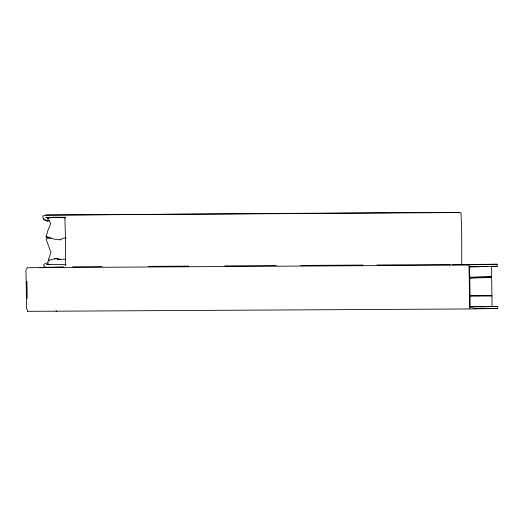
<?xml version="1.0" encoding="UTF-8"?>
<svg xmlns="http://www.w3.org/2000/svg" width="524" height="524" viewBox="0 0 524 524"><rect width="100%" height="100%" fill="white"/><g stroke="black" fill="none" stroke-linecap="round" stroke-linejoin="round"><path stroke-width="0.79" d="M461.742 263.67L461.683 230.18L461.041 213.17L460.531 212.705L438.136 212.377L45.876 215.082L43.328 215.731L42.857 216.202L42.876 217.44C43.833 220.041 46.826 221.436 49.472 220.748M47.933 264.201L48.208 260.435L56.009 258.443L54.614 259.039M469.465 266.886L497.165 266.33L497.138 264.26L469.15 264.764L469.006 266.893M27.359 311.335L469.812 308.97L497.8 308.459L497.767 306.389L470.067 306.769M469.013 265.065L26.993 267.725L26.6 269.559M65.847 264.692L65.362 265.164L65.742 264.338L65.507 265.164L65.579 241.158L64.852 217.139L65.114 217.964L64.714 217.139L65.212 217.604M60.62 239.94L62.474 238.256L65.959 238.099M50.815 237.981L48.549 237.988L46.086 239.088L50.939 252.457L48.26 260.212L49.498 260.284M47.73 262.884L45.005 263.69L43.728 264.81L43.741 266.041L45.28 266.69M51.326 217.185L47.186 218.233L50.795 223.414L47.946 230.344L46.047 236.887L48.549 237.988M469.308 277.229L491.623 276.665M469.308 277.831L491.636 277.268L492.075 306.612L479.814 306.802M469.308 278.034L491.636 277.465M39.477 267.495L63.62 266.867M469.465 266.788L487.418 266.447M497.099 266.33L491.447 266.369M469.308 277.478L491.63 277.065L491.466 266.022M470.067 306.841L497.702 306.389M470.008 306.959L473.277 306.907M469.576 295.575L491.905 295.372M469.596 296.178L491.912 295.975M459.089 212.561L45.876 215.082M49.662 217.493L45.922 217.519L65.114 217.729M47.186 218.233L49.642 218.22M57.627 259.301L60.312 259.406L56.029 258.319L57.627 259.301L65.421 259.249M50.442 264.371L46.695 264.397L65.742 264.515M72.62 266.814L102.069 266.637M148.692 266.356L188.771 266.113M224.757 265.897L276.292 265.589M300.828 265.439L362.994 265.065M376.9 264.98L450.516 264.535M452.147 264.528L497.138 264.26M473.264 308.61L497.8 308.459M52.786 217.198L63.705 217.303M60.542 239.717L56.343 239.586L46.047 236.887L49.151 237.28M55.989 311.046L56.926 311.112M27.608 311.112L27.202 309.514M469.668 308.675L469.602 306.848A308.119 31.912 89.1 0 0 469.026 266.88M26.927 281.342A318.454 33.228 89.1 0 1 27.183 298.483M469.537 266.84A318.487 33.025 89.1 0 1 470.139 306.887M25.931 269.971A309.206 31.204 89.1 0 1 26.514 309.075M47.599 220.892L45.693 220.552L43.78 219.025L45.693 220.46L47.599 220.892"/></g></svg>
